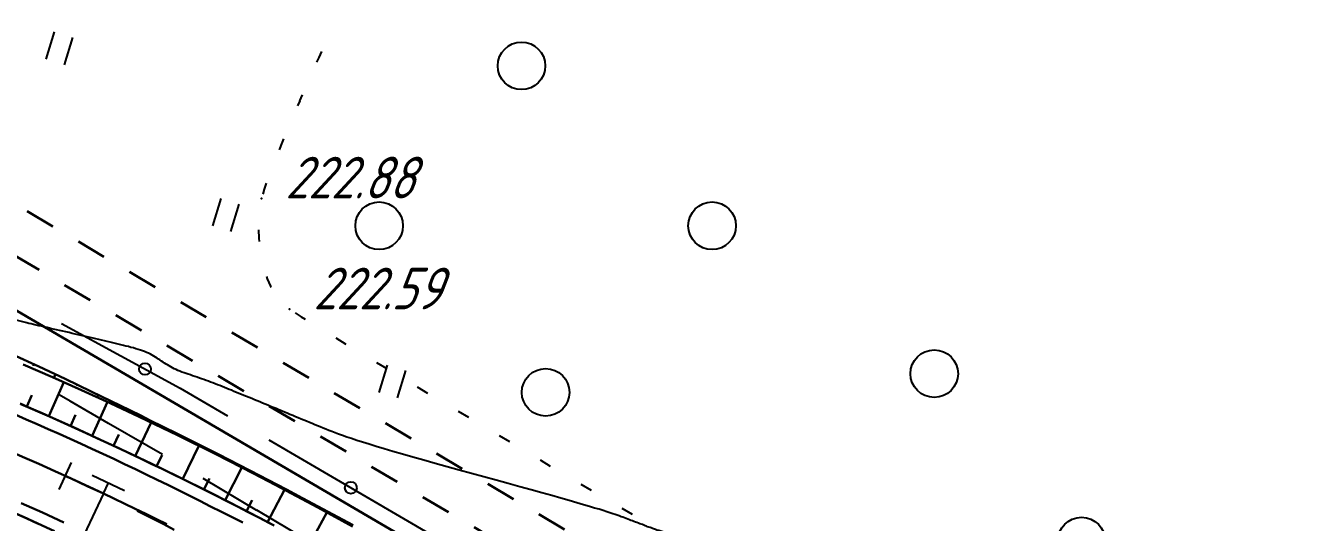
# Model space of a CAD drawing. Header units: millimetres. Extents: x -698 to 8131, y -704 to 4503.
# Drawn here: x 1272.2 to 1380.4, y 3687.9 to 3729.6 of the extents above; entities that cross this region are included whole.
import ezdxf

# ---------------------------------------------------------------- set-up
doc = ezdxf.new("R2010")
doc.units = ezdxf.units.MM
for name, pattern in [('CONTI', [0]), ('STRIHSMALL', [1, 0.5, -0.5]), ('STROT', [1.7, 0.5, -1.2])]:
    doc.linetypes.add(name, pattern=pattern)
for name, color, linetype, lineweight in [('10', 1, 'Continuous', 35), ('КОПИЯ_ОСЬ_13_ОТКОСЫ', 7, 'Continuous', 30), ('КОПИЯ_ОСЬ_ГРАНИЦЫ_ПОЛОС', 7, 'Continuous', 30), ('ОСЬ_ВЕРХ_ПОКРЫТИЯ_ГРАНИЦЫ_ПОЛОС', 7, 'Continuous', 30), ('ОСЬ_ВЕРХ_ПОКРЫТИЯ_ОСЬ', 1, 'Continuous', 30)]:
    doc.layers.add(name, color=color, linetype=linetype, lineweight=lineweight)
for name, color, linetype in [('GOR_BDEFAULT', 212, 'CONTI'), ('PI_OTDEFAULT', 172, 'CONTI'), ('PI_TTDEFAULT', 5, 'CONTI'), ('PLN_O', 7, 'CONTI'), ('SIT_LDEFAULT', 7, 'CONTI'), ('ZAPSKDEFAULT', 7, 'CONTI'), ('Изменение выноски', 3, 'Continuous'), ('ОСЬ_ВЕРХ_ПОКРЫТИЯ_ПИКЕТЫ', 1, 'Continuous'), ('ОСЬ_ВЕРХ_ПОКРЫТИЯ_РАЗБИВКА_КРИВ', 1, 'Continuous'), ('разметка', 7, 'Continuous')]:
    doc.layers.add(name, color=color, linetype=linetype)
doc.styles.add('eskd', font='isocpeui.ttf', dxfattribs={"width": 1.2})

# ---------------------------------------------------------------- blocks, each defined once
blk = doc.blocks.new('BL_2004')
at = {"color": 0}
blk.add_circle((0, 0), 2, dxfattribs=at)
blk = doc.blocks.new('BL_2011')
at = {"color": 0}
for p, q in [((0, 0), (0, 2.4)), ((1.6, 0), (1.6, 2.4))]:
    blk.add_line(p, q, dxfattribs=at)

msp = doc.modelspace()

# ---------------------------------------------------------------- linework, layer by layer
at = {"layer": '10'}
msp.add_lwpolyline([(1046.54, 3727.06), (1198.73, 3733.06), (1220.21, 3730.38), (1260.15, 3712.3), (1366.67, 3650.01), (1391.9, 3633.6), (1426.22, 3611.28), (1477.83, 3579.5), (1522.49, 3550.7), (1558.31, 3536.5), (1597.92, 3523.88), (1628.59, 3510.07), (1698.42, 3498.65), (1715.91, 3495.08), (1834.88, 3470.78), (1953.68, 3446.5), (2141.8, 3408.07), (2216.55, 3392.8)], dxfattribs=at)
at = {"layer": 'GOR_BDEFAULT', "color": 212, "elevation": 222, "flags": 128}
msp.add_lwpolyline([(1333, 3684.47), (1327.67, 3686.8), (1326.79, 3686.93), (1326.72, 3686.94), (1326.65, 3686.95), (1326.59, 3686.96), (1326.52, 3686.97), (1326.45, 3686.98), (1326.38, 3686.99), (1326.31, 3687), (1326.24, 3687.01), (1326.16, 3687.03), (1326.09, 3687.04), (1326.01, 3687.06), (1325.94, 3687.07), (1325.86, 3687.09), (1325.78, 3687.11), (1325.7, 3687.13), (1325.62, 3687.16), (1325.53, 3687.18), (1325.45, 3687.21), (1325.36, 3687.23), (1325.27, 3687.26), (1325.18, 3687.29), (1325.09, 3687.33), (1325, 3687.36), (1324.91, 3687.39), (1324.81, 3687.43), (1324.71, 3687.47), (1324.61, 3687.5), (1324.51, 3687.54), (1324.4, 3687.58), (1324.29, 3687.62), (1324.19, 3687.66), (1324.07, 3687.71), (1323.96, 3687.75), (1323.84, 3687.79), (1323.73, 3687.84), (1323.61, 3687.88), (1323.48, 3687.93), (1323.36, 3687.98), (1323.23, 3688.02), (1323.1, 3688.07), (1322.97, 3688.12), (1322.83, 3688.17), (1322.7, 3688.22), (1322.56, 3688.28), (1322.42, 3688.33), (1322.27, 3688.38), (1322.12, 3688.44), (1321.96, 3688.5), (1321.78, 3688.56), (1321.58, 3688.63), (1321.34, 3688.71), (1321.08, 3688.79), (1320.78, 3688.89), (1320.44, 3689), (1320.05, 3689.11), (1319.61, 3689.25), (1319.11, 3689.39), (1318.55, 3689.55), (1317.92, 3689.73), (1317.22, 3689.93), (1316.44, 3690.15), (1315.6, 3690.38), (1314.7, 3690.63), (1313.75, 3690.89), (1312.77, 3691.16), (1311.76, 3691.44), (1310.73, 3691.73), (1309.69, 3692.01), (1308.66, 3692.3), (1307.64, 3692.58), (1306.64, 3692.86), (1305.68, 3693.13), (1304.76, 3693.39), (1303.89, 3693.64), (1303.09, 3693.87), (1302.35, 3694.08), (1301.69, 3694.28), (1301.08, 3694.47), (1300.54, 3694.64), (1300.05, 3694.79), (1299.6, 3694.94), (1299.2, 3695.07), (1298.84, 3695.2), (1298.52, 3695.32), (1298.22, 3695.43), (1297.94, 3695.53), (1297.69, 3695.63), (1297.44, 3695.73), (1297.21, 3695.83), (1296.98, 3695.92), (1296.75, 3696.02), (1296.52, 3696.11), (1296.29, 3696.21), (1296.06, 3696.3), (1295.83, 3696.4), (1295.59, 3696.5), (1295.36, 3696.59), (1295.13, 3696.69), (1294.89, 3696.78), (1294.66, 3696.88), (1294.43, 3696.98), (1294.19, 3697.07), (1293.96, 3697.17), (1293.73, 3697.27), (1293.49, 3697.36), (1293.26, 3697.46), (1293.03, 3697.55), (1292.8, 3697.65), (1292.57, 3697.74), (1292.34, 3697.84), (1292.11, 3697.93), (1291.89, 3698.02), (1291.66, 3698.12), (1291.44, 3698.21), (1291.22, 3698.3), (1291, 3698.39), (1290.78, 3698.48), (1290.56, 3698.57), (1290.35, 3698.66), (1290.14, 3698.74), (1289.93, 3698.83), (1289.72, 3698.91), (1289.52, 3699), (1289.32, 3699.08), (1289.12, 3699.16), (1288.92, 3699.24), (1288.72, 3699.32), (1288.53, 3699.4), (1288.33, 3699.47), (1288.14, 3699.55), (1287.95, 3699.62), (1287.76, 3699.69), (1287.57, 3699.76), (1287.38, 3699.83), (1287.19, 3699.9), (1287, 3699.97), (1286.81, 3700.03), (1286.62, 3700.1), (1286.43, 3700.16), (1286.24, 3700.22), (1286.06, 3700.29), (1285.88, 3700.35), (1285.7, 3700.41), (1285.52, 3700.48), (1285.35, 3700.54), (1285.18, 3700.61), (1285.01, 3700.68), (1284.86, 3700.75), (1284.7, 3700.82), (1284.55, 3700.89), (1284.41, 3700.97), (1284.27, 3701.05), (1284.14, 3701.13), (1284.01, 3701.21), (1283.88, 3701.29), (1283.76, 3701.38), (1283.63, 3701.46), (1283.5, 3701.55), (1283.38, 3701.63), (1283.25, 3701.71), (1283.11, 3701.8), (1282.98, 3701.88), (1282.84, 3701.96), (1282.69, 3702.03), (1282.54, 3702.11), (1282.37, 3702.18), (1282.21, 3702.25), (1282.03, 3702.31), (1281.85, 3702.38), (1281.66, 3702.44), (1281.47, 3702.5), (1281.27, 3702.56), (1281.06, 3702.61), (1280.85, 3702.67), (1280.64, 3702.72), (1280.42, 3702.78), (1280.2, 3702.83), (1279.98, 3702.89), (1279.75, 3702.94), (1279.53, 3702.99), (1279.3, 3703.05), (1279.06, 3703.1), (1278.83, 3703.16), (1278.59, 3703.21), (1278.35, 3703.27), (1278.11, 3703.32), (1277.87, 3703.38), (1277.62, 3703.44), (1277.38, 3703.49), (1277.13, 3703.55), (1276.88, 3703.61), (1276.62, 3703.67), (1276.37, 3703.73), (1276.11, 3703.79), (1275.85, 3703.85), (1275.59, 3703.91), (1275.32, 3703.97), (1275.06, 3704.03), (1274.8, 3704.09), (1274.53, 3704.15), (1274.28, 3704.21), (1274.02, 3704.27), (1273.78, 3704.32), (1273.54, 3704.38), (1273.31, 3704.43), (1273.08, 3704.49), (1272.87, 3704.54), (1272.67, 3704.58), (1272.48, 3704.63), (1272.3, 3704.67), (1270.77, 3705.07), (1270.68, 3705.08), (1270.6, 3705.1), (1270.51, 3705.11), (1270.42, 3705.12), (1270.33, 3705.13), (1270.25, 3705.15), (1270.16, 3705.16), (1270.07, 3705.16), (1269.99, 3705.17), (1269.91, 3705.18), (1269.83, 3705.19), (1269.76, 3705.19), (1269.69, 3705.2), (1269.63, 3705.2), (1269.57, 3705.21)], dxfattribs=at)
at = {"layer": 'PI_TTDEFAULT', "color": 5}
for p in [(1292.04, 3715.13, 222.88), (1294.39, 3705.82, 222.59)]:
    msp.add_point(p, dxfattribs=at)
at = {"layer": 'PLN_O'}
for p, q in [((1275.21, 3704.62), (1285.21, 3699.17)), ((1285.21, 3699.17), (1289.18, 3696.85)), ((1292.64, 3694.84), (1306.46, 3686.78))]:
    msp.add_line(p, q, dxfattribs=at)
for centre in [(1282.24, 3700.79), (1299.55, 3690.81)]:
    msp.add_circle(centre, 0.5, dxfattribs=at)
at = {"layer": 'SIT_LDEFAULT', "color": 7}
for p, q in [((1297.08, 3727.48), (1296.85, 3726.97)), ((1296.85, 3726.97), (1296.67, 3726.58)), ((1295.25, 3723.34), (1295.06, 3722.91)), ((1295.45, 3723.83), (1295.24, 3723.34)), ((1293.77, 3719.86), (1293.52, 3719.22)), ((1293.89, 3720.15), (1293.77, 3719.86)), ((1292.43, 3716.42), (1292.25, 3715.9)), ((1292.25, 3715.9), (1292.14, 3715.48)), ((1291.79, 3712.49), (1291.81, 3711.79)), ((1291.81, 3711.79), (1291.83, 3711.5)), ((1292.45, 3708.58), (1292.52, 3708.37)), ((1292.52, 3708.37), (1292.8, 3707.76)), ((1292.8, 3707.76), (1292.86, 3707.66)), ((1294.88, 3705.51), (1295.37, 3705.19)), ((1295.37, 3705.18), (1295.72, 3704.97)), ((1298.28, 3703.4), (1299.14, 3702.88)), ((1301.71, 3701.34), (1302.57, 3700.83)), ((1305.14, 3699.28), (1306, 3698.77)), ((1275.96, 3698.09), (1275.03, 3698.62)), ((1279.18, 3696.22), (1275.96, 3698.09)), ((1308.57, 3697.25), (1309.43, 3696.74)), ((1282.4, 3694.36), (1279.18, 3696.22)), ((1312.02, 3695.2), (1312.88, 3694.69)), ((1283.7, 3693.6), (1282.4, 3694.36)), ((1315.46, 3693.15), (1316.32, 3692.64)), ((1291.65, 3688.91), (1287.14, 3691.59)), ((1318.9, 3691.12), (1319.76, 3690.61)), ((1295.74, 3686.48), (1291.65, 3688.92)), ((1322.35, 3689.09), (1323.21, 3688.58))]:
    msp.add_line(p, q, dxfattribs=at)
at = {"layer": 'Изменение выноски', "color": 6, "linetype": 'STRIHSMALL', "lineweight": 30, "ltscale": 5}
for points in [[(556.33, 3860.56), (604.92, 3817.02), (628.18, 3799.3), (686.1, 3761.1), (720.91, 3742.41), (750.29, 3732.58), (769.13, 3728.28), (789.49, 3727.11), (889.15, 3726.4), (1065.26, 3728.59), (1211.22, 3732.1), (1235.19, 3728.31), (1268.03, 3716.59), (1413.95, 3630.28), (1512.48, 3559.58), (1541.19, 3544.01), (1583.74, 3530.32), (1643.33, 3517.86), (1703.53, 3507.5), (1908.59, 3467.92), (1956.68, 3459.18)], [(555.17, 3856.91), (603.76, 3813.37), (627.02, 3795.65), (684.94, 3757.46), (719.75, 3738.77), (749.12, 3728.93), (767.97, 3724.63), (788.33, 3723.46), (887.99, 3722.75), (1064.1, 3724.94), (1210.06, 3728.46), (1234.03, 3724.67), (1266.87, 3712.94), (1412.79, 3626.64), (1511.32, 3555.93), (1540.03, 3540.36), (1582.58, 3526.67), (1642.17, 3514.21), (1702.36, 3503.85), (1907.42, 3464.27), (1955.51, 3455.53)]]:
    msp.add_lwpolyline(points, dxfattribs=at)
at = {"layer": 'КОПИЯ_ОСЬ_13_ОТКОСЫ'}
for points in [[(1271.09, 3702.01), (1273.31, 3701), (1275.52, 3699.96), (1277.72, 3698.91), (1281.02, 3697.3), (1281.82, 3696.9), (1282.74, 3696.44), (1283.65, 3695.99), (1285.03, 3695.31), (1288.46, 3693.6), (1291.87, 3691.85), (1294.13, 3690.67), (1295.48, 3689.95), (1299.74, 3687.66)], [(1272, 3701.17), (1274.45, 3700.1), (1276.89, 3699.02), (1279.32, 3697.91), (1281.76, 3696.77), (1284.98, 3695.22), (1288.19, 3693.63), (1291.37, 3692), (1293.18, 3691.06), (1296.78, 3689.14), (1299.69, 3687.56)], [(1272, 3701.17), (1274.45, 3700.1), (1276.89, 3699.02), (1279.32, 3697.91), (1281.76, 3696.77), (1284.98, 3695.22), (1288.19, 3693.63), (1291.37, 3692), (1293.18, 3691.06), (1296.78, 3689.14), (1299.69, 3687.56)], [(1272.88, 3701.19), (1272.83, 3701.06)], [(1274.7, 3700.35), (1274.56, 3700.06)], [(1274.14, 3696.82), (1275.41, 3699.68)], [(1276.51, 3699.49), (1276.46, 3699.4)], [(1272.31, 3697.63), (1272.73, 3698.58)], [(1277.79, 3695.18), (1279.09, 3698.02)], [(1278.31, 3698.62), (1278.21, 3698.42)], [(1271.8, 3697.85), (1274.02, 3696.88), (1276.23, 3695.89), (1278.43, 3694.88), (1280.63, 3693.85), (1282.81, 3692.81), (1284.99, 3691.75), (1287.71, 3690.4), (1290.42, 3689.03), (1293.11, 3687.63)], [(1275.97, 3696), (1276.4, 3696.95)], [(1280.11, 3697.75), (1280.07, 3697.68)], [(1281.41, 3693.48), (1282.75, 3696.3)], [(1281.9, 3696.86), (1281.84, 3696.73)], [(1283.69, 3695.97), (1283.67, 3695.93)], [(1279.6, 3694.34), (1280.04, 3695.28)], [(1285.49, 3695.09), (1285.44, 3694.99)], [(1285.41, 3691.55), (1286.78, 3694.33)], [(1287.28, 3694.19), (1287.26, 3694.16)], [(1283.21, 3692.62), (1283.67, 3693.55)], [(1289.06, 3693.29), (1289.02, 3693.21)], [(1287.2, 3690.66), (1287.66, 3691.58)], [(1288.98, 3689.76), (1290.38, 3692.51)], [(1290.84, 3692.38), (1290.83, 3692.35)], [(1292.54, 3687.93), (1293.96, 3690.64)], [(1292.62, 3691.46), (1292.57, 3691.38)], [(1294.39, 3690.53), (1294.37, 3690.5)], [(1290.77, 3688.85), (1291.24, 3689.76)], [(1296.16, 3689.6), (1296.11, 3689.5)], [(1270.35, 3689.1), (1272.49, 3688.14), (1274.63, 3687.16)], [(1296.07, 3686.05), (1297.54, 3688.73)], [(1297.92, 3688.65), (1297.9, 3688.62)]]:
    msp.add_lwpolyline(points, dxfattribs=at)
at = {"layer": 'КОПИЯ_ОСЬ_ГРАНИЦЫ_ПОЛОС'}
for points in [[(1271.73, 3697.88), (1272.66, 3697.48), (1273.58, 3697.07), (1274.51, 3696.66), (1275.43, 3696.25), (1276.36, 3695.83), (1277.28, 3695.41), (1278.2, 3694.99), (1279.11, 3694.56), (1280.03, 3694.13), (1280.95, 3693.7), (1281.86, 3693.27), (1282.77, 3692.83), (1283.68, 3692.39), (1284.59, 3691.95), (1285.5, 3691.5), (1286.41, 3691.05), (1287.31, 3690.6), (1288.21, 3690.15), (1289.12, 3689.69), (1290.02, 3689.23), (1290.92, 3688.77), (1291.81, 3688.31), (1292.71, 3687.84)], [(1271.42, 3688.62), (1272.31, 3688.22), (1273.21, 3687.81)]]:
    msp.add_lwpolyline(points, dxfattribs=at)
at = {"layer": 'ОСЬ_ВЕРХ_ПОКРЫТИЯ_ГРАНИЦЫ_ПОЛОС', "linetype": 'Continuous'}
for points in [[(1290.46, 3687.88), (1289.56, 3688.34), (1288.66, 3688.8), (1287.76, 3689.25), (1286.86, 3689.71), (1285.96, 3690.16), (1285.06, 3690.6), (1284.15, 3691.05), (1283.25, 3691.49), (1282.34, 3691.93), (1281.43, 3692.37), (1280.52, 3692.8), (1279.61, 3693.23), (1278.69, 3693.66), (1277.78, 3694.08), (1276.86, 3694.5), (1275.94, 3694.92), (1275.02, 3695.33), (1274.1, 3695.74), (1273.18, 3696.15), (1272.26, 3696.56), (1271.33, 3696.96)], [(1271.73, 3697.88), (1272.66, 3697.48), (1273.58, 3697.07), (1274.51, 3696.66), (1275.43, 3696.25), (1276.36, 3695.83), (1277.28, 3695.41), (1278.2, 3694.99), (1279.12, 3694.56), (1280.03, 3694.13), (1280.95, 3693.7), (1281.86, 3693.27), (1282.77, 3692.83), (1283.68, 3692.39), (1284.59, 3691.95), (1285.5, 3691.5), (1286.41, 3691.05), (1287.31, 3690.6), (1288.22, 3690.15), (1289.12, 3689.69), (1290.02, 3689.23), (1290.92, 3688.77), (1291.81, 3688.3), (1292.71, 3687.84)]]:
    msp.add_lwpolyline(points, dxfattribs=at)
at = {"layer": 'ОСЬ_ВЕРХ_ПОКРЫТИЯ_ГРАНИЦЫ_ПОЛОС', "linetype": 'Continuous', "lineweight": 30}
for points in [[(1275.41, 3687.9), (1274.52, 3688.32), (1273.62, 3688.72), (1272.73, 3689.13), (1271.83, 3689.53)], [(1273.21, 3687.81), (1272.32, 3688.22), (1271.42, 3688.62)]]:
    msp.add_lwpolyline(points, dxfattribs=at)
at = {"layer": 'ОСЬ_ВЕРХ_ПОКРЫТИЯ_ОСЬ'}
msp.add_lwpolyline([(1187.39, 3716.7, -0.079736), (1278.74, 3690.32), (1278.74, 3690.32), (1279.63, 3689.9), (1280.53, 3689.47), (1281.42, 3689.04), (1282.31, 3688.61), (1283.2, 3688.18), (1284.08, 3687.74)], format="xyb", dxfattribs=at)
at = {"layer": 'ОСЬ_ВЕРХ_ПОКРЫТИЯ_ПИКЕТЫ'}
msp.add_line((1275.03, 3690.67), (1276.07, 3692.94), dxfattribs=at)
at = {"layer": 'ОСЬ_ВЕРХ_ПОКРЫТИЯ_РАЗБИВКА_КРИВ'}
for p, q in [((1277.81, 3691.87), (1280.52, 3690.59)), ((1278.74, 3690.32), (1279.17, 3691.23)), ((1278.74, 3690.32), (1273.2, 3678.56))]:
    msp.add_line(p, q, dxfattribs=at)
at = {"layer": 'разметка', "linetype": 'STROT', "lineweight": 30, "ltscale": 7}
msp.add_lwpolyline([(466.86, 3921.65), (466.86, 3921.65, 0.010848), (512.36, 3874.57, 0.026039), (590.28, 3805.55, 0.004471), (613.92, 3787.09, 0.012597), (642.43, 3765.7, 0.122053), (777.24, 3714.2, 0.036279), (867.13, 3712.22), (1097.51, 3718.68, -0.037498), (1187.39, 3716.7, -0.079736), (1278.74, 3690.32, -0.037499), (1355.84, 3644.07), (1454.92, 3577.7, 0.037498), (1532.02, 3531.45, 0.023279), (1557.8, 3520.74, 0.037464), (1644.98, 3498.75), (2134.5, 3400.96), (2134.5, 3400.96)], format="xyb", dxfattribs=at)

# ---------------------------------------------------------------- block references
at = {"layer": 'ZAPSKDEFAULT', "color": 7, "rotation": 342.9999999999999}
for name, p in [('BL_2011', (1273.93, 3726.83)), ('BL_2004', (1313.9, 3726.27)), ('BL_2004', (1301.93, 3712.83)), ('BL_2004', (1329.93, 3712.83)), ('BL_2011', (1287.93, 3712.83)), ('BL_2004', (1348.61, 3700.4)), ('BL_2004', (1315.93, 3698.83)), ('BL_2011', (1301.93, 3698.83)), ('BL_2004', (1361, 3686.33))]:
    msp.add_blockref(name, p, dxfattribs=at)

# ---------------------------------------------------------------- texts
at = {"layer": 'PI_OTDEFAULT', "color": 172, "style": 'eskd', "oblique": 10, "width": 0.8}
for s, p in [('222.88', (1294.03, 3715.13)), ('222.59', (1296.39, 3705.81))]:
    msp.add_text(s, height=3.5, dxfattribs=at).set_placement(p)

doc.saveas('drawing.dxf')
